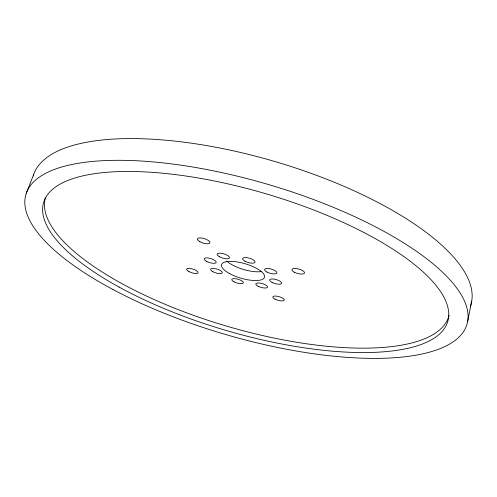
<?xml version="1.0" encoding="UTF-8"?>
<svg xmlns="http://www.w3.org/2000/svg" width="497" height="497" viewBox="0 0 497 497"><rect width="100%" height="100%" fill="white"/><g stroke="black" fill="none" stroke-linecap="round" stroke-linejoin="round"><path stroke-width="0.75" d="M467.708 321.087L471.728 301.07M26.26 193.383L33.684 174.478M261.739 271.517A22.297 7.691 16.4 0 1 226.831 261.13M449.095 315.34A210.225 72.108 16.4 0 1 227.85 326.492A210.225 72.108 16.4 0 1 45.556 197.371M33.231 175.913A228.104 81.837 16.4 0 1 277.276 162.227A228.104 81.837 16.4 0 1 470.392 306.183M229.397 273.474A22.377 7.517 16.4 0 0 264.323 277.717A22.377 7.517 16.4 0 0 235.379 261.695A22.377 7.517 16.4 0 0 229.397 273.474M267.001 272.089A6.411 2.199 15.8 0 0 276.879 273.002A6.411 2.199 15.8 0 0 268.318 268.504A6.411 2.199 15.8 0 0 267.001 272.089M244.996 261.248A6.486 2.255 16.3 0 0 255.011 262.261A6.486 2.255 16.3 0 0 246.425 257.601A6.486 2.255 16.3 0 0 244.996 261.248M219.519 256.775A6.43 2.218 16.9 0 0 229.44 257.9A6.43 2.218 16.9 0 0 220.985 253.209A6.43 2.218 16.9 0 0 219.519 256.775M206.392 261.273A6.281 2.112 17.1 0 0 216.145 262.546A6.281 2.112 17.1 0 0 208.007 257.949A6.281 2.112 17.1 0 0 206.392 261.273M212.884 271.722A6.132 2.013 16.9 0 0 222.308 272.872A6.132 2.013 16.9 0 0 214.207 268.486A6.132 2.013 16.9 0 0 212.884 271.722M234.056 281.861A6.057 1.969 16.4 0 0 243.35 282.905A6.057 1.969 16.4 0 0 235.267 278.668A6.057 1.969 16.4 0 0 234.056 281.861M258.173 286.272A6.107 2 15.9 0 0 267.541 287.21A6.107 2 15.9 0 0 259.328 283.004A6.107 2 15.9 0 0 258.173 286.272M272.132 282.476A6.25 2.094 15.7 0 0 281.662 283.278A6.25 2.094 15.7 0 0 273.139 278.991A6.25 2.094 15.7 0 0 272.132 282.476M275.027 299.169A5.97 1.907 15.6 0 0 284.272 300.163A5.97 1.907 15.6 0 0 276.344 296.113A5.97 1.907 15.6 0 0 275.027 299.169M294.249 272.194A6.56 2.299 15.2 0 0 304.512 273.133A6.56 2.299 15.2 0 0 295.926 268.535A6.56 2.299 15.2 0 0 294.249 272.194M199.875 241.747A6.604 2.33 17.5 0 0 209.964 242.84A6.604 2.33 17.5 0 0 201.173 237.933A6.604 2.33 17.5 0 0 199.875 241.747M188.972 271.629A6.007 1.926 17.4 0 0 198.104 272.76A6.007 1.926 17.4 0 0 190.034 268.461A6.007 1.926 17.4 0 0 188.972 271.629M113.012 289.527A229.881 77.986 16.4 0 0 466.416 325.957A229.881 77.986 16.4 0 0 159.928 162.562A229.881 77.986 16.4 0 0 113.012 289.527M119.156 287.111A210.653 71.183 16.4 0 0 446.499 324.821A210.653 71.183 16.4 0 0 171.353 174.118A210.653 71.183 16.4 0 0 119.156 287.111"/></g></svg>
